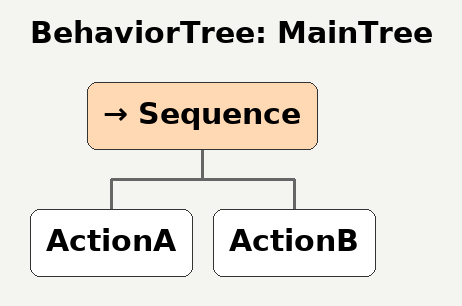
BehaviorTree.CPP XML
<root BTCPP_format="4">
    <BehaviorTree ID="MainTree">
        <Sequence>
            <ActionA />
            <ActionB />
        </Sequence>
    </BehaviorTree>
</root>
